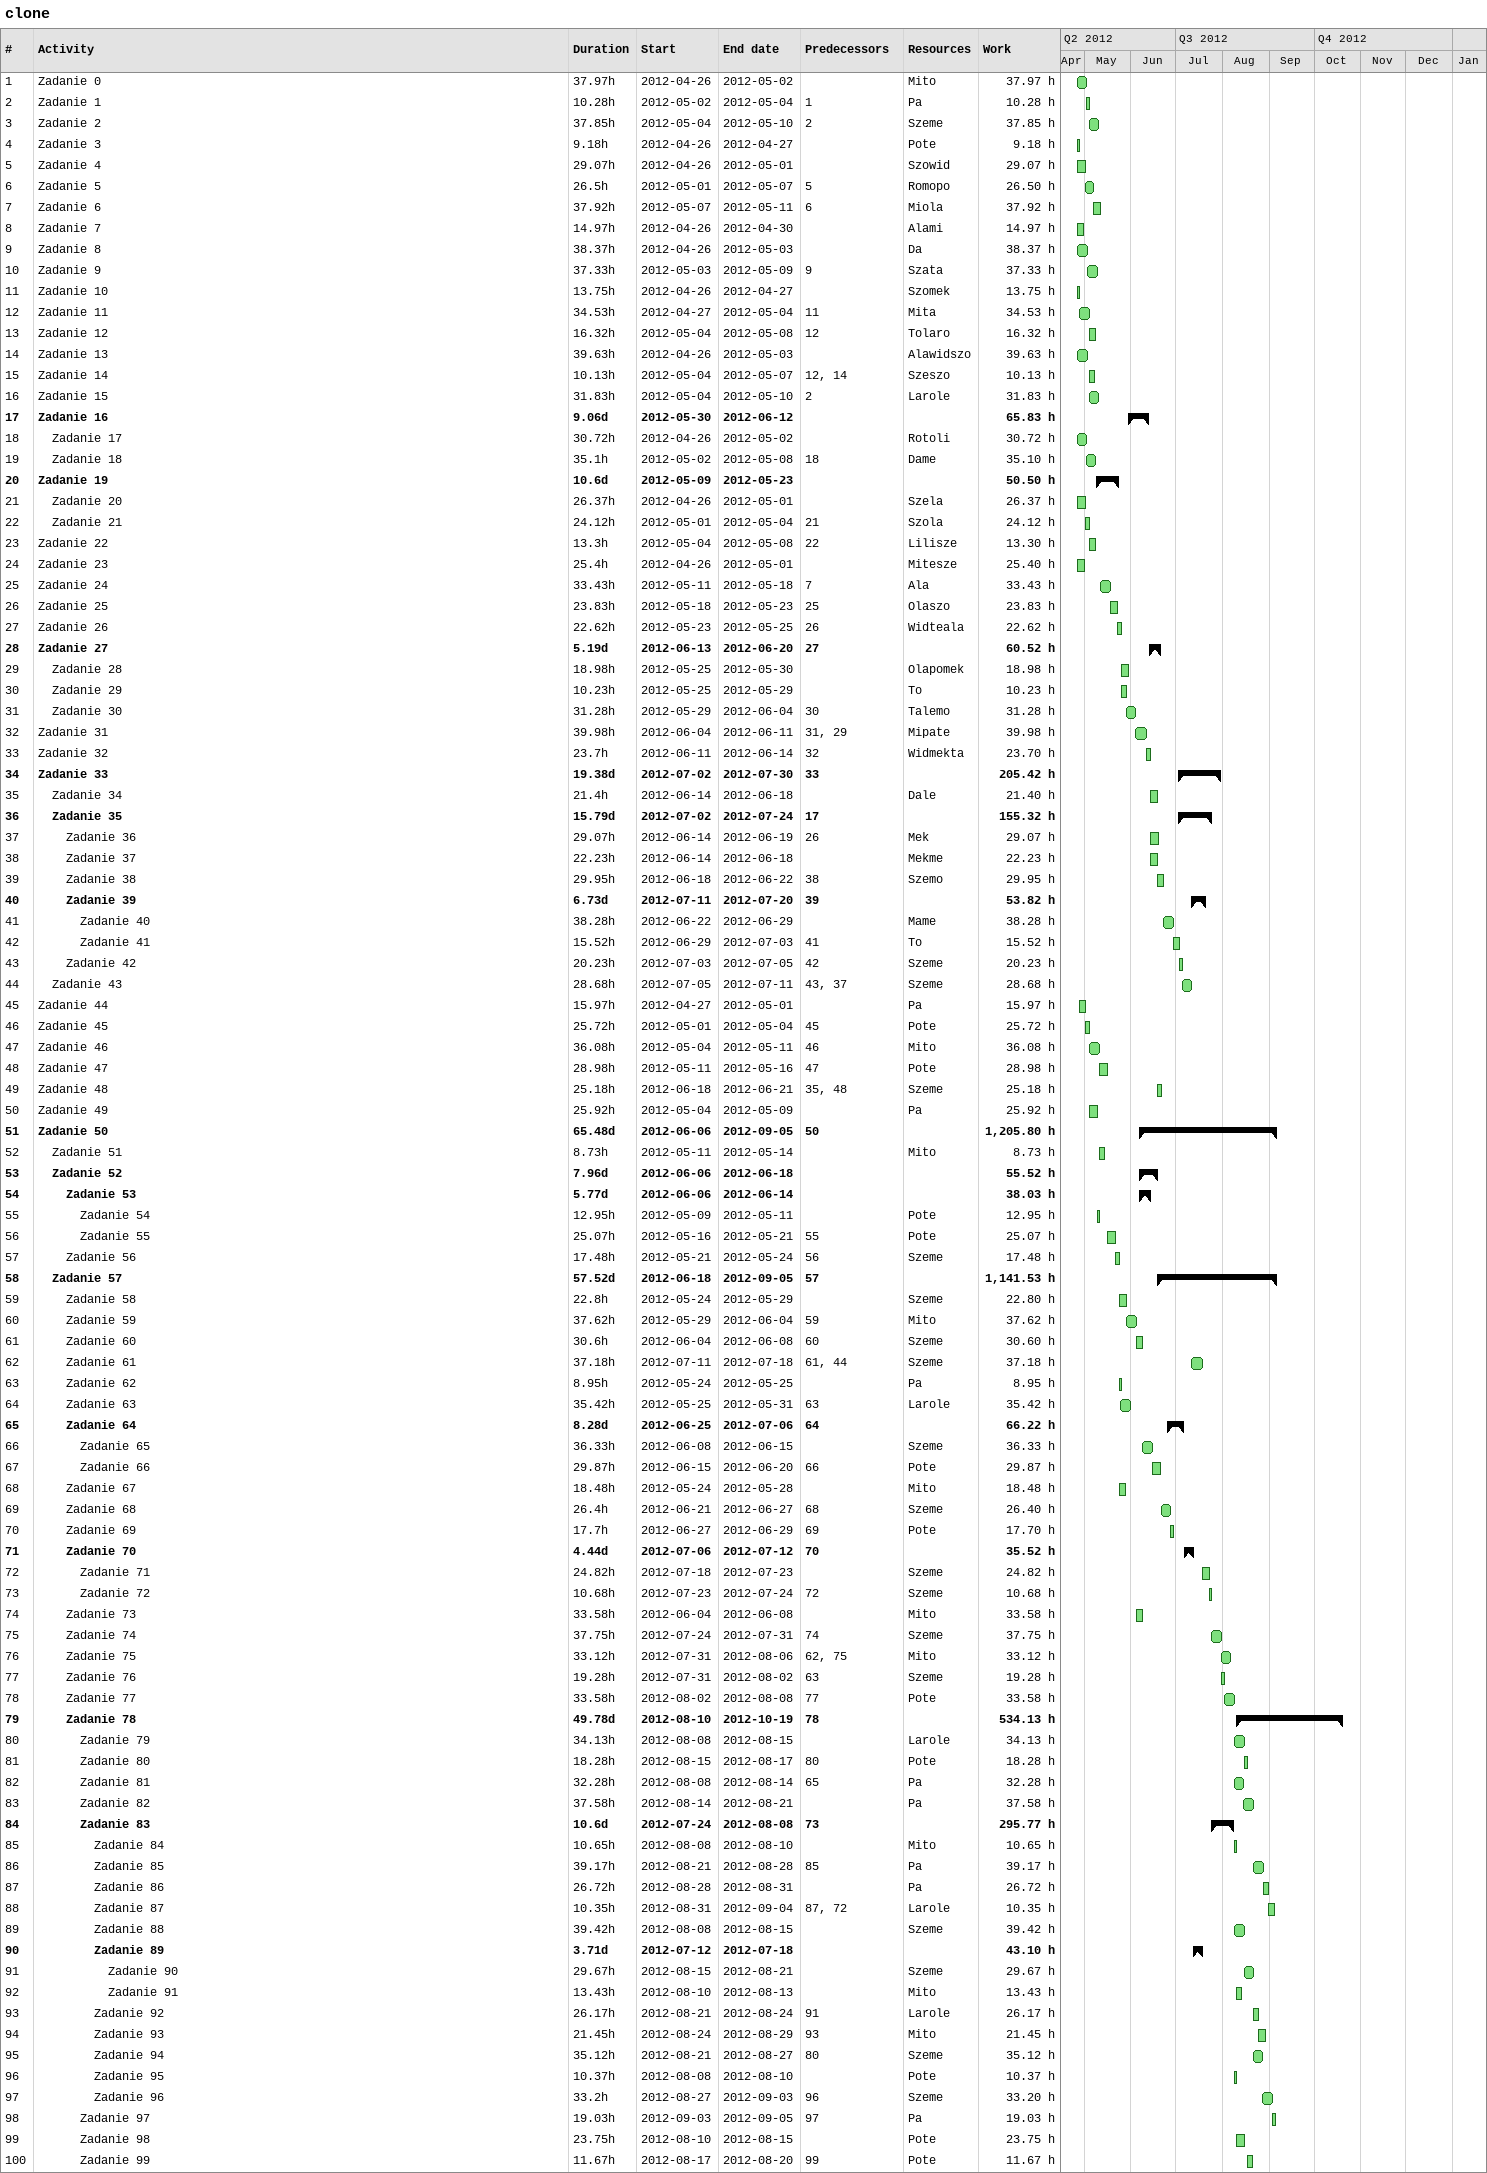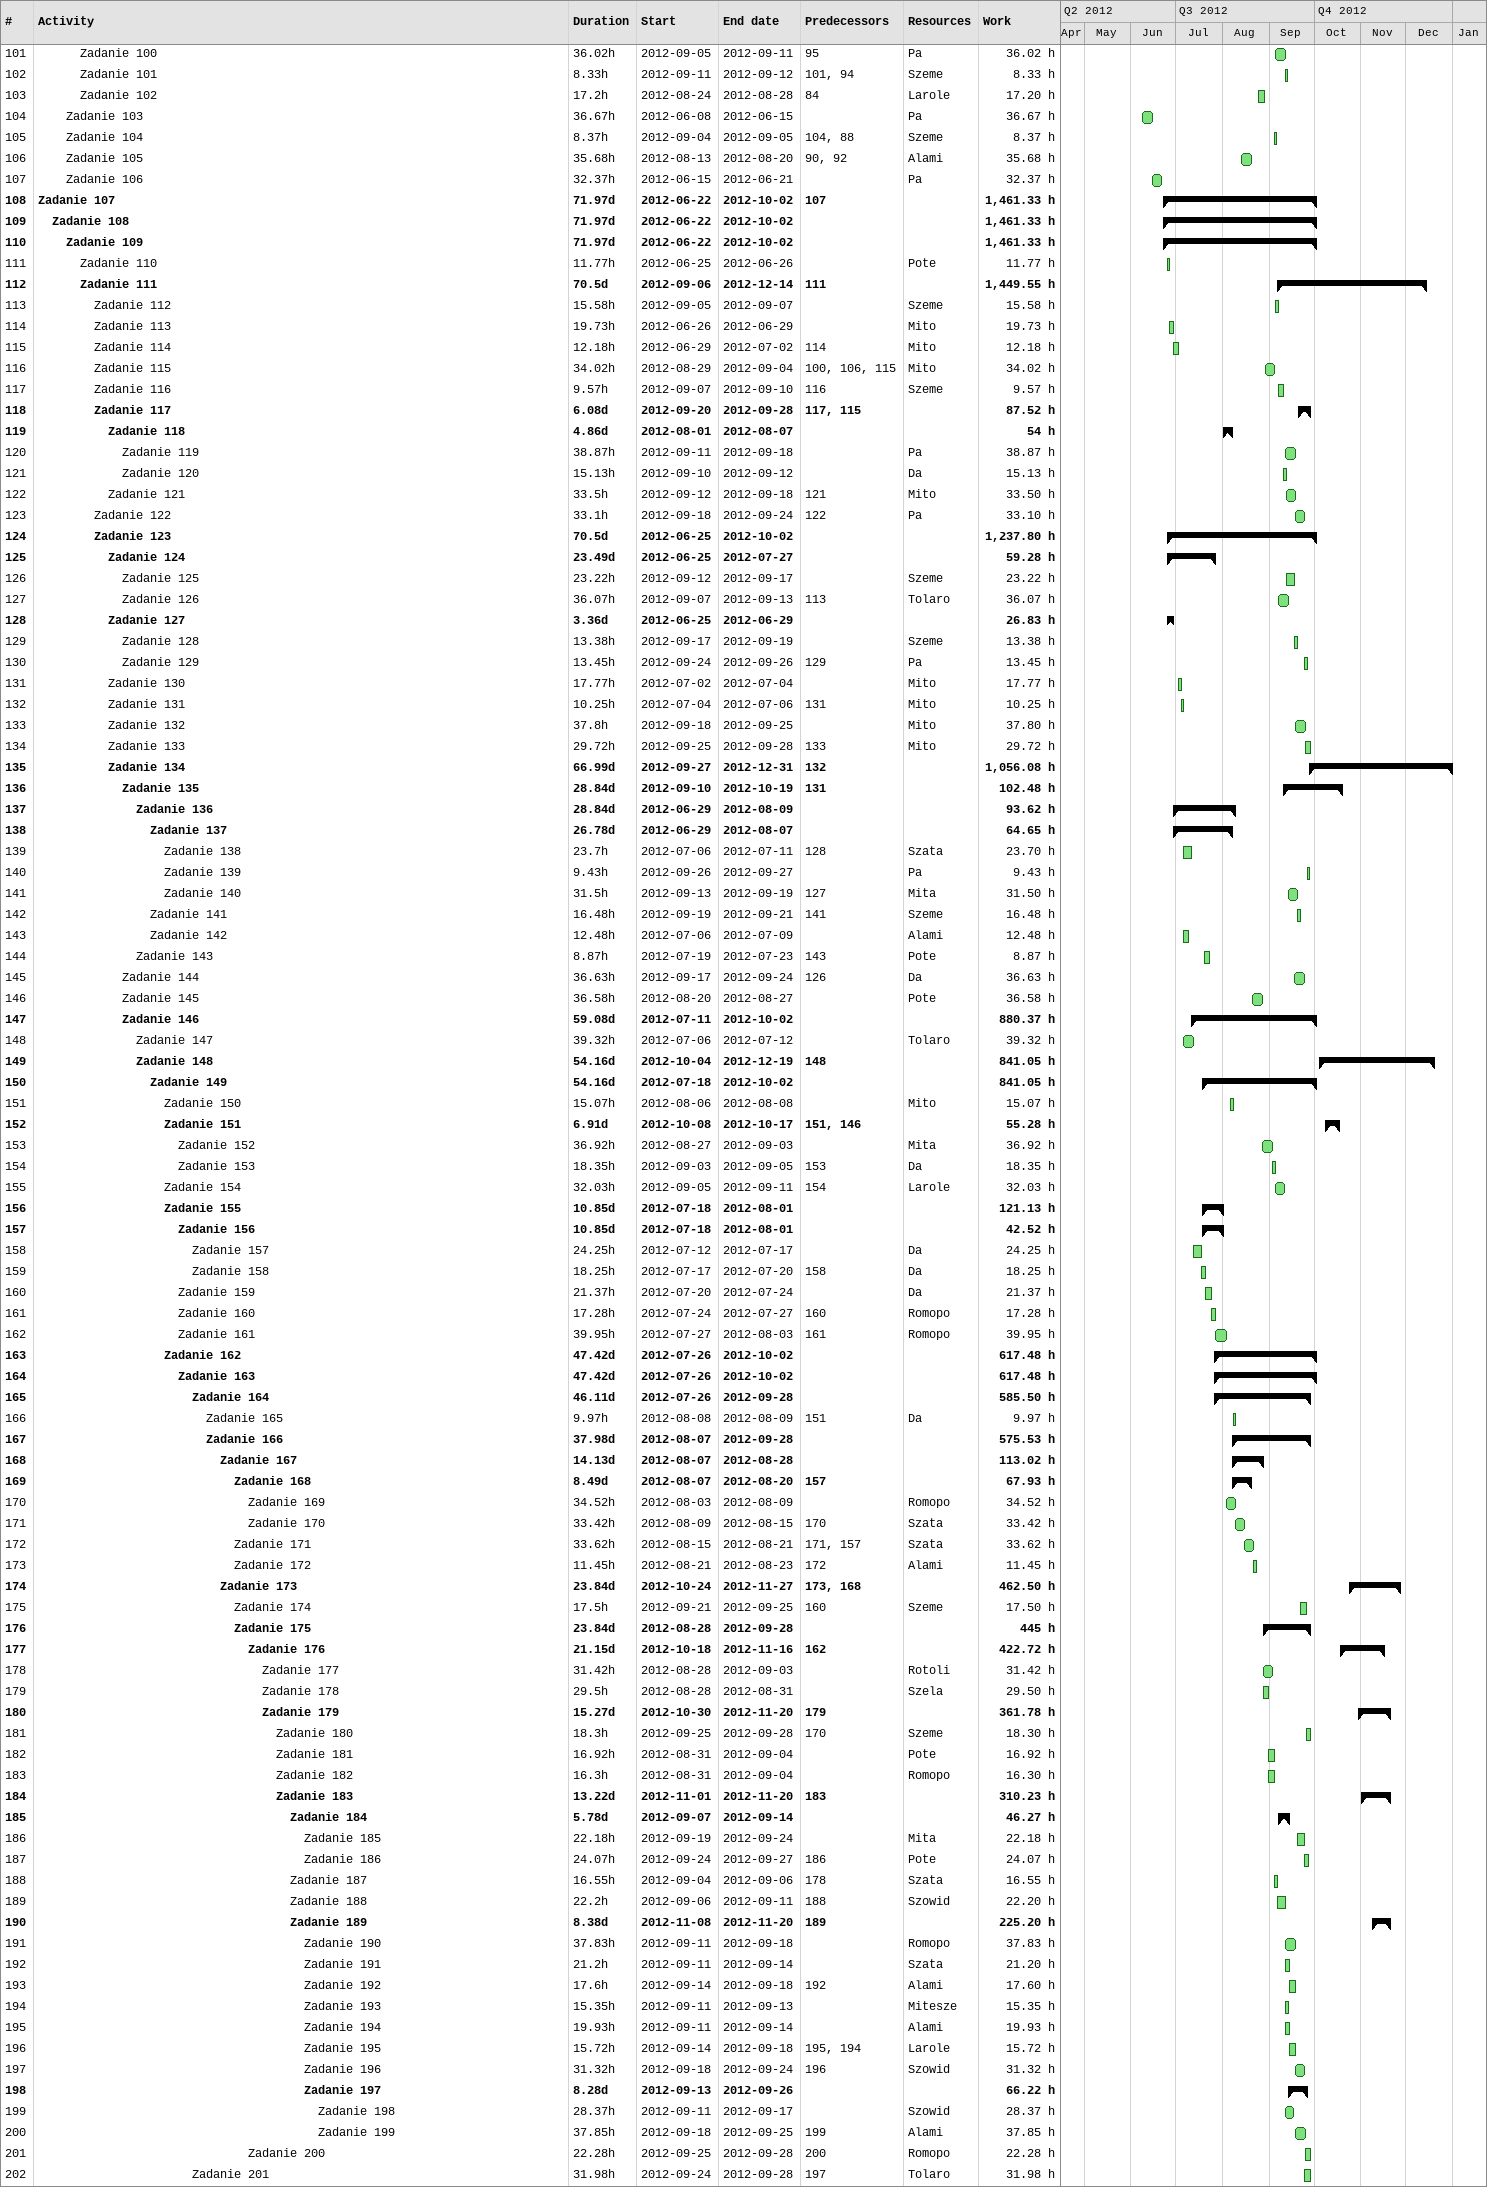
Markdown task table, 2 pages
clone

| ID | Level | Task | Duration | Start | Finish | Predecessors | Resources | Work (h) |
|---|---|---|---|---|---|---|---|---|
| 1 | 1 | Zadanie 0 | 37.97h | 2012-04-26 | 2012-05-02 |  | Mito | 37.97 |
| 2 | 1 | Zadanie 1 | 10.28h | 2012-05-02 | 2012-05-04 | 1 | Pa | 10.28 |
| 3 | 1 | Zadanie 2 | 37.85h | 2012-05-04 | 2012-05-10 | 2 | Szeme | 37.85 |
| 4 | 1 | Zadanie 3 | 9.18h | 2012-04-26 | 2012-04-27 |  | Pote | 9.18 |
| 5 | 1 | Zadanie 4 | 29.07h | 2012-04-26 | 2012-05-01 |  | Szowid | 29.07 |
| 6 | 1 | Zadanie 5 | 26.5h | 2012-05-01 | 2012-05-07 | 5 | Romopo | 26.50 |
| 7 | 1 | Zadanie 6 | 37.92h | 2012-05-07 | 2012-05-11 | 6 | Miola | 37.92 |
| 8 | 1 | Zadanie 7 | 14.97h | 2012-04-26 | 2012-04-30 |  | Alami | 14.97 |
| 9 | 1 | Zadanie 8 | 38.37h | 2012-04-26 | 2012-05-03 |  | Da | 38.37 |
| 10 | 1 | Zadanie 9 | 37.33h | 2012-05-03 | 2012-05-09 | 9 | Szata | 37.33 |
| 11 | 1 | Zadanie 10 | 13.75h | 2012-04-26 | 2012-04-27 |  | Szomek | 13.75 |
| 12 | 1 | Zadanie 11 | 34.53h | 2012-04-27 | 2012-05-04 | 11 | Mita | 34.53 |
| 13 | 1 | Zadanie 12 | 16.32h | 2012-05-04 | 2012-05-08 | 12 | Tolaro | 16.32 |
| 14 | 1 | Zadanie 13 | 39.63h | 2012-04-26 | 2012-05-03 |  | Alawidszo | 39.63 |
| 15 | 1 | Zadanie 14 | 10.13h | 2012-05-04 | 2012-05-07 | 12, 14 | Szeszo | 10.13 |
| 16 | 1 | Zadanie 15 | 31.83h | 2012-05-04 | 2012-05-10 | 2 | Larole | 31.83 |
| 17 | 1 | **Zadanie 16** | 9.06d | 2012-05-30 | 2012-06-12 |  |  | 65.83 |
| 18 | 2 | Zadanie 17 | 30.72h | 2012-04-26 | 2012-05-02 |  | Rotoli | 30.72 |
| 19 | 2 | Zadanie 18 | 35.1h | 2012-05-02 | 2012-05-08 | 18 | Dame | 35.10 |
| 20 | 1 | **Zadanie 19** | 10.6d | 2012-05-09 | 2012-05-23 |  |  | 50.50 |
| 21 | 2 | Zadanie 20 | 26.37h | 2012-04-26 | 2012-05-01 |  | Szela | 26.37 |
| 22 | 2 | Zadanie 21 | 24.12h | 2012-05-01 | 2012-05-04 | 21 | Szola | 24.12 |
| 23 | 1 | Zadanie 22 | 13.3h | 2012-05-04 | 2012-05-08 | 22 | Lilisze | 13.30 |
| 24 | 1 | Zadanie 23 | 25.4h | 2012-04-26 | 2012-05-01 |  | Mitesze | 25.40 |
| 25 | 1 | Zadanie 24 | 33.43h | 2012-05-11 | 2012-05-18 | 7 | Ala | 33.43 |
| 26 | 1 | Zadanie 25 | 23.83h | 2012-05-18 | 2012-05-23 | 25 | Olaszo | 23.83 |
| 27 | 1 | Zadanie 26 | 22.62h | 2012-05-23 | 2012-05-25 | 26 | Widteala | 22.62 |
| 28 | 1 | **Zadanie 27** | 5.19d | 2012-06-13 | 2012-06-20 | 27 |  | 60.52 |
| 29 | 2 | Zadanie 28 | 18.98h | 2012-05-25 | 2012-05-30 |  | Olapomek | 18.98 |
| 30 | 2 | Zadanie 29 | 10.23h | 2012-05-25 | 2012-05-29 |  | To | 10.23 |
| 31 | 2 | Zadanie 30 | 31.28h | 2012-05-29 | 2012-06-04 | 30 | Talemo | 31.28 |
| 32 | 1 | Zadanie 31 | 39.98h | 2012-06-04 | 2012-06-11 | 31, 29 | Mipate | 39.98 |
| 33 | 1 | Zadanie 32 | 23.7h | 2012-06-11 | 2012-06-14 | 32 | Widmekta | 23.70 |
| 34 | 1 | **Zadanie 33** | 19.38d | 2012-07-02 | 2012-07-30 | 33 |  | 205.42 |
| 35 | 2 | Zadanie 34 | 21.4h | 2012-06-14 | 2012-06-18 |  | Dale | 21.40 |
| 36 | 2 | **Zadanie 35** | 15.79d | 2012-07-02 | 2012-07-24 | 17 |  | 155.32 |
| 37 | 3 | Zadanie 36 | 29.07h | 2012-06-14 | 2012-06-19 | 26 | Mek | 29.07 |
| 38 | 3 | Zadanie 37 | 22.23h | 2012-06-14 | 2012-06-18 |  | Mekme | 22.23 |
| 39 | 3 | Zadanie 38 | 29.95h | 2012-06-18 | 2012-06-22 | 38 | Szemo | 29.95 |
| 40 | 3 | **Zadanie 39** | 6.73d | 2012-07-11 | 2012-07-20 | 39 |  | 53.82 |
| 41 | 4 | Zadanie 40 | 38.28h | 2012-06-22 | 2012-06-29 |  | Mame | 38.28 |
| 42 | 4 | Zadanie 41 | 15.52h | 2012-06-29 | 2012-07-03 | 41 | To | 15.52 |
| 43 | 3 | Zadanie 42 | 20.23h | 2012-07-03 | 2012-07-05 | 42 | Szeme | 20.23 |
| 44 | 2 | Zadanie 43 | 28.68h | 2012-07-05 | 2012-07-11 | 43, 37 | Szeme | 28.68 |
| 45 | 1 | Zadanie 44 | 15.97h | 2012-04-27 | 2012-05-01 |  | Pa | 15.97 |
| 46 | 1 | Zadanie 45 | 25.72h | 2012-05-01 | 2012-05-04 | 45 | Pote | 25.72 |
| 47 | 1 | Zadanie 46 | 36.08h | 2012-05-04 | 2012-05-11 | 46 | Mito | 36.08 |
| 48 | 1 | Zadanie 47 | 28.98h | 2012-05-11 | 2012-05-16 | 47 | Pote | 28.98 |
| 49 | 1 | Zadanie 48 | 25.18h | 2012-06-18 | 2012-06-21 | 35, 48 | Szeme | 25.18 |
| 50 | 1 | Zadanie 49 | 25.92h | 2012-05-04 | 2012-05-09 |  | Pa | 25.92 |
| 51 | 1 | **Zadanie 50** | 65.48d | 2012-06-06 | 2012-09-05 | 50 |  | 1205.80 |
| 52 | 2 | Zadanie 51 | 8.73h | 2012-05-11 | 2012-05-14 |  | Mito | 8.73 |
| 53 | 2 | **Zadanie 52** | 7.96d | 2012-06-06 | 2012-06-18 |  |  | 55.52 |
| 54 | 3 | **Zadanie 53** | 5.77d | 2012-06-06 | 2012-06-14 |  |  | 38.03 |
| 55 | 4 | Zadanie 54 | 12.95h | 2012-05-09 | 2012-05-11 |  | Pote | 12.95 |
| 56 | 4 | Zadanie 55 | 25.07h | 2012-05-16 | 2012-05-21 | 55 | Pote | 25.07 |
| 57 | 3 | Zadanie 56 | 17.48h | 2012-05-21 | 2012-05-24 | 56 | Szeme | 17.48 |
| 58 | 2 | **Zadanie 57** | 57.52d | 2012-06-18 | 2012-09-05 | 57 |  | 1141.53 |
| 59 | 3 | Zadanie 58 | 22.8h | 2012-05-24 | 2012-05-29 |  | Szeme | 22.80 |
| 60 | 3 | Zadanie 59 | 37.62h | 2012-05-29 | 2012-06-04 | 59 | Mito | 37.62 |
| 61 | 3 | Zadanie 60 | 30.6h | 2012-06-04 | 2012-06-08 | 60 | Szeme | 30.60 |
| 62 | 3 | Zadanie 61 | 37.18h | 2012-07-11 | 2012-07-18 | 61, 44 | Szeme | 37.18 |
| 63 | 3 | Zadanie 62 | 8.95h | 2012-05-24 | 2012-05-25 |  | Pa | 8.95 |
| 64 | 3 | Zadanie 63 | 35.42h | 2012-05-25 | 2012-05-31 | 63 | Larole | 35.42 |
| 65 | 3 | **Zadanie 64** | 8.28d | 2012-06-25 | 2012-07-06 | 64 |  | 66.22 |
| 66 | 4 | Zadanie 65 | 36.33h | 2012-06-08 | 2012-06-15 |  | Szeme | 36.33 |
| 67 | 4 | Zadanie 66 | 29.87h | 2012-06-15 | 2012-06-20 | 66 | Pote | 29.87 |
| 68 | 3 | Zadanie 67 | 18.48h | 2012-05-24 | 2012-05-28 |  | Mito | 18.48 |
| 69 | 3 | Zadanie 68 | 26.4h | 2012-06-21 | 2012-06-27 | 68 | Szeme | 26.40 |
| 70 | 3 | Zadanie 69 | 17.7h | 2012-06-27 | 2012-06-29 | 69 | Pote | 17.70 |
| 71 | 3 | **Zadanie 70** | 4.44d | 2012-07-06 | 2012-07-12 | 70 |  | 35.52 |
| 72 | 4 | Zadanie 71 | 24.82h | 2012-07-18 | 2012-07-23 |  | Szeme | 24.82 |
| 73 | 4 | Zadanie 72 | 10.68h | 2012-07-23 | 2012-07-24 | 72 | Szeme | 10.68 |
| 74 | 3 | Zadanie 73 | 33.58h | 2012-06-04 | 2012-06-08 |  | Mito | 33.58 |
| 75 | 3 | Zadanie 74 | 37.75h | 2012-07-24 | 2012-07-31 | 74 | Szeme | 37.75 |
| 76 | 3 | Zadanie 75 | 33.12h | 2012-07-31 | 2012-08-06 | 62, 75 | Mito | 33.12 |
| 77 | 3 | Zadanie 76 | 19.28h | 2012-07-31 | 2012-08-02 | 63 | Szeme | 19.28 |
| 78 | 3 | Zadanie 77 | 33.58h | 2012-08-02 | 2012-08-08 | 77 | Pote | 33.58 |
| 79 | 3 | **Zadanie 78** | 49.78d | 2012-08-10 | 2012-10-19 | 78 |  | 534.13 |
| 80 | 4 | Zadanie 79 | 34.13h | 2012-08-08 | 2012-08-15 |  | Larole | 34.13 |
| 81 | 4 | Zadanie 80 | 18.28h | 2012-08-15 | 2012-08-17 | 80 | Pote | 18.28 |
| 82 | 4 | Zadanie 81 | 32.28h | 2012-08-08 | 2012-08-14 | 65 | Pa | 32.28 |
| 83 | 4 | Zadanie 82 | 37.58h | 2012-08-14 | 2012-08-21 |  | Pa | 37.58 |
| 84 | 4 | **Zadanie 83** | 10.6d | 2012-07-24 | 2012-08-08 | 73 |  | 295.77 |
| 85 | 5 | Zadanie 84 | 10.65h | 2012-08-08 | 2012-08-10 |  | Mito | 10.65 |
| 86 | 5 | Zadanie 85 | 39.17h | 2012-08-21 | 2012-08-28 | 85 | Pa | 39.17 |
| 87 | 5 | Zadanie 86 | 26.72h | 2012-08-28 | 2012-08-31 |  | Pa | 26.72 |
| 88 | 5 | Zadanie 87 | 10.35h | 2012-08-31 | 2012-09-04 | 87, 72 | Larole | 10.35 |
| 89 | 5 | Zadanie 88 | 39.42h | 2012-08-08 | 2012-08-15 |  | Szeme | 39.42 |
| 90 | 5 | **Zadanie 89** | 3.71d | 2012-07-12 | 2012-07-18 |  |  | 43.10 |
| 91 | 6 | Zadanie 90 | 29.67h | 2012-08-15 | 2012-08-21 |  | Szeme | 29.67 |
| 92 | 6 | Zadanie 91 | 13.43h | 2012-08-10 | 2012-08-13 |  | Mito | 13.43 |
| 93 | 5 | Zadanie 92 | 26.17h | 2012-08-21 | 2012-08-24 | 91 | Larole | 26.17 |
| 94 | 5 | Zadanie 93 | 21.45h | 2012-08-24 | 2012-08-29 | 93 | Mito | 21.45 |
| 95 | 5 | Zadanie 94 | 35.12h | 2012-08-21 | 2012-08-27 | 80 | Szeme | 35.12 |
| 96 | 5 | Zadanie 95 | 10.37h | 2012-08-08 | 2012-08-10 |  | Pote | 10.37 |
| 97 | 5 | Zadanie 96 | 33.2h | 2012-08-27 | 2012-09-03 | 96 | Szeme | 33.20 |
| 98 | 4 | Zadanie 97 | 19.03h | 2012-09-03 | 2012-09-05 | 97 | Pa | 19.03 |
| 99 | 4 | Zadanie 98 | 23.75h | 2012-08-10 | 2012-08-15 |  | Pote | 23.75 |
| 100 | 4 | Zadanie 99 | 11.67h | 2012-08-17 | 2012-08-20 | 99 | Pote | 11.67 |
| 101 | 4 | Zadanie 100 | 36.02h | 2012-09-05 | 2012-09-11 | 95 | Pa | 36.02 |
| 102 | 4 | Zadanie 101 | 8.33h | 2012-09-11 | 2012-09-12 | 101, 94 | Szeme | 8.33 |
| 103 | 4 | Zadanie 102 | 17.2h | 2012-08-24 | 2012-08-28 | 84 | Larole | 17.20 |
| 104 | 3 | Zadanie 103 | 36.67h | 2012-06-08 | 2012-06-15 |  | Pa | 36.67 |
| 105 | 3 | Zadanie 104 | 8.37h | 2012-09-04 | 2012-09-05 | 104, 88 | Szeme | 8.37 |
| 106 | 3 | Zadanie 105 | 35.68h | 2012-08-13 | 2012-08-20 | 90, 92 | Alami | 35.68 |
| 107 | 3 | Zadanie 106 | 32.37h | 2012-06-15 | 2012-06-21 |  | Pa | 32.37 |
| 108 | 1 | **Zadanie 107** | 71.97d | 2012-06-22 | 2012-10-02 | 107 |  | 1461.33 |
| 109 | 2 | **Zadanie 108** | 71.97d | 2012-06-22 | 2012-10-02 |  |  | 1461.33 |
| 110 | 3 | **Zadanie 109** | 71.97d | 2012-06-22 | 2012-10-02 |  |  | 1461.33 |
| 111 | 4 | Zadanie 110 | 11.77h | 2012-06-25 | 2012-06-26 |  | Pote | 11.77 |
| 112 | 4 | **Zadanie 111** | 70.5d | 2012-09-06 | 2012-12-14 | 111 |  | 1449.55 |
| 113 | 5 | Zadanie 112 | 15.58h | 2012-09-05 | 2012-09-07 |  | Szeme | 15.58 |
| 114 | 5 | Zadanie 113 | 19.73h | 2012-06-26 | 2012-06-29 |  | Mito | 19.73 |
| 115 | 5 | Zadanie 114 | 12.18h | 2012-06-29 | 2012-07-02 | 114 | Mito | 12.18 |
| 116 | 5 | Zadanie 115 | 34.02h | 2012-08-29 | 2012-09-04 | 100, 106, 115 | Mito | 34.02 |
| 117 | 5 | Zadanie 116 | 9.57h | 2012-09-07 | 2012-09-10 | 116 | Szeme | 9.57 |
| 118 | 5 | **Zadanie 117** | 6.08d | 2012-09-20 | 2012-09-28 | 117, 115 |  | 87.52 |
| 119 | 6 | **Zadanie 118** | 4.86d | 2012-08-01 | 2012-08-07 |  |  | 54 |
| 120 | 7 | Zadanie 119 | 38.87h | 2012-09-11 | 2012-09-18 |  | Pa | 38.87 |
| 121 | 7 | Zadanie 120 | 15.13h | 2012-09-10 | 2012-09-12 |  | Da | 15.13 |
| 122 | 6 | Zadanie 121 | 33.5h | 2012-09-12 | 2012-09-18 | 121 | Mito | 33.50 |
| 123 | 5 | Zadanie 122 | 33.1h | 2012-09-18 | 2012-09-24 | 122 | Pa | 33.10 |
| 124 | 5 | **Zadanie 123** | 70.5d | 2012-06-25 | 2012-10-02 |  |  | 1237.80 |
| 125 | 6 | **Zadanie 124** | 23.49d | 2012-06-25 | 2012-07-27 |  |  | 59.28 |
| 126 | 7 | Zadanie 125 | 23.22h | 2012-09-12 | 2012-09-17 |  | Szeme | 23.22 |
| 127 | 7 | Zadanie 126 | 36.07h | 2012-09-07 | 2012-09-13 | 113 | Tolaro | 36.07 |
| 128 | 6 | **Zadanie 127** | 3.36d | 2012-06-25 | 2012-06-29 |  |  | 26.83 |
| 129 | 7 | Zadanie 128 | 13.38h | 2012-09-17 | 2012-09-19 |  | Szeme | 13.38 |
| 130 | 7 | Zadanie 129 | 13.45h | 2012-09-24 | 2012-09-26 | 129 | Pa | 13.45 |
| 131 | 6 | Zadanie 130 | 17.77h | 2012-07-02 | 2012-07-04 |  | Mito | 17.77 |
| 132 | 6 | Zadanie 131 | 10.25h | 2012-07-04 | 2012-07-06 | 131 | Mito | 10.25 |
| 133 | 6 | Zadanie 132 | 37.8h | 2012-09-18 | 2012-09-25 |  | Mito | 37.80 |
| 134 | 6 | Zadanie 133 | 29.72h | 2012-09-25 | 2012-09-28 | 133 | Mito | 29.72 |
| 135 | 6 | **Zadanie 134** | 66.99d | 2012-09-27 | 2012-12-31 | 132 |  | 1056.08 |
| 136 | 7 | **Zadanie 135** | 28.84d | 2012-09-10 | 2012-10-19 | 131 |  | 102.48 |
| 137 | 8 | **Zadanie 136** | 28.84d | 2012-06-29 | 2012-08-09 |  |  | 93.62 |
| 138 | 9 | **Zadanie 137** | 26.78d | 2012-06-29 | 2012-08-07 |  |  | 64.65 |
| 139 | 10 | Zadanie 138 | 23.7h | 2012-07-06 | 2012-07-11 | 128 | Szata | 23.70 |
| 140 | 10 | Zadanie 139 | 9.43h | 2012-09-26 | 2012-09-27 |  | Pa | 9.43 |
| 141 | 10 | Zadanie 140 | 31.5h | 2012-09-13 | 2012-09-19 | 127 | Mita | 31.50 |
| 142 | 9 | Zadanie 141 | 16.48h | 2012-09-19 | 2012-09-21 | 141 | Szeme | 16.48 |
| 143 | 9 | Zadanie 142 | 12.48h | 2012-07-06 | 2012-07-09 |  | Alami | 12.48 |
| 144 | 8 | Zadanie 143 | 8.87h | 2012-07-19 | 2012-07-23 | 143 | Pote | 8.87 |
| 145 | 7 | Zadanie 144 | 36.63h | 2012-09-17 | 2012-09-24 | 126 | Da | 36.63 |
| 146 | 7 | Zadanie 145 | 36.58h | 2012-08-20 | 2012-08-27 |  | Pote | 36.58 |
| 147 | 7 | **Zadanie 146** | 59.08d | 2012-07-11 | 2012-10-02 |  |  | 880.37 |
| 148 | 8 | Zadanie 147 | 39.32h | 2012-07-06 | 2012-07-12 |  | Tolaro | 39.32 |
| 149 | 8 | **Zadanie 148** | 54.16d | 2012-10-04 | 2012-12-19 | 148 |  | 841.05 |
| 150 | 9 | **Zadanie 149** | 54.16d | 2012-07-18 | 2012-10-02 |  |  | 841.05 |
| 151 | 10 | Zadanie 150 | 15.07h | 2012-08-06 | 2012-08-08 |  | Mito | 15.07 |
| 152 | 10 | **Zadanie 151** | 6.91d | 2012-10-08 | 2012-10-17 | 151, 146 |  | 55.28 |
| 153 | 11 | Zadanie 152 | 36.92h | 2012-08-27 | 2012-09-03 |  | Mita | 36.92 |
| 154 | 11 | Zadanie 153 | 18.35h | 2012-09-03 | 2012-09-05 | 153 | Da | 18.35 |
| 155 | 10 | Zadanie 154 | 32.03h | 2012-09-05 | 2012-09-11 | 154 | Larole | 32.03 |
| 156 | 10 | **Zadanie 155** | 10.85d | 2012-07-18 | 2012-08-01 |  |  | 121.13 |
| 157 | 11 | **Zadanie 156** | 10.85d | 2012-07-18 | 2012-08-01 |  |  | 42.52 |
| 158 | 12 | Zadanie 157 | 24.25h | 2012-07-12 | 2012-07-17 |  | Da | 24.25 |
| 159 | 12 | Zadanie 158 | 18.25h | 2012-07-17 | 2012-07-20 | 158 | Da | 18.25 |
| 160 | 11 | Zadanie 159 | 21.37h | 2012-07-20 | 2012-07-24 |  | Da | 21.37 |
| 161 | 11 | Zadanie 160 | 17.28h | 2012-07-24 | 2012-07-27 | 160 | Romopo | 17.28 |
| 162 | 11 | Zadanie 161 | 39.95h | 2012-07-27 | 2012-08-03 | 161 | Romopo | 39.95 |
| 163 | 10 | **Zadanie 162** | 47.42d | 2012-07-26 | 2012-10-02 |  |  | 617.48 |
| 164 | 11 | **Zadanie 163** | 47.42d | 2012-07-26 | 2012-10-02 |  |  | 617.48 |
| 165 | 12 | **Zadanie 164** | 46.11d | 2012-07-26 | 2012-09-28 |  |  | 585.50 |
| 166 | 13 | Zadanie 165 | 9.97h | 2012-08-08 | 2012-08-09 | 151 | Da | 9.97 |
| 167 | 13 | **Zadanie 166** | 37.98d | 2012-08-07 | 2012-09-28 |  |  | 575.53 |
| 168 | 14 | **Zadanie 167** | 14.13d | 2012-08-07 | 2012-08-28 |  |  | 113.02 |
| 169 | 15 | **Zadanie 168** | 8.49d | 2012-08-07 | 2012-08-20 | 157 |  | 67.93 |
| 170 | 16 | Zadanie 169 | 34.52h | 2012-08-03 | 2012-08-09 |  | Romopo | 34.52 |
| 171 | 16 | Zadanie 170 | 33.42h | 2012-08-09 | 2012-08-15 | 170 | Szata | 33.42 |
| 172 | 15 | Zadanie 171 | 33.62h | 2012-08-15 | 2012-08-21 | 171, 157 | Szata | 33.62 |
| 173 | 15 | Zadanie 172 | 11.45h | 2012-08-21 | 2012-08-23 | 172 | Alami | 11.45 |
| 174 | 14 | **Zadanie 173** | 23.84d | 2012-10-24 | 2012-11-27 | 173, 168 |  | 462.50 |
| 175 | 15 | Zadanie 174 | 17.5h | 2012-09-21 | 2012-09-25 | 160 | Szeme | 17.50 |
| 176 | 15 | **Zadanie 175** | 23.84d | 2012-08-28 | 2012-09-28 |  |  | 445 |
| 177 | 16 | **Zadanie 176** | 21.15d | 2012-10-18 | 2012-11-16 | 162 |  | 422.72 |
| 178 | 17 | Zadanie 177 | 31.42h | 2012-08-28 | 2012-09-03 |  | Rotoli | 31.42 |
| 179 | 17 | Zadanie 178 | 29.5h | 2012-08-28 | 2012-08-31 |  | Szela | 29.50 |
| 180 | 17 | **Zadanie 179** | 15.27d | 2012-10-30 | 2012-11-20 | 179 |  | 361.78 |
| 181 | 18 | Zadanie 180 | 18.3h | 2012-09-25 | 2012-09-28 | 170 | Szeme | 18.30 |
| 182 | 18 | Zadanie 181 | 16.92h | 2012-08-31 | 2012-09-04 |  | Pote | 16.92 |
| 183 | 18 | Zadanie 182 | 16.3h | 2012-08-31 | 2012-09-04 |  | Romopo | 16.30 |
| 184 | 18 | **Zadanie 183** | 13.22d | 2012-11-01 | 2012-11-20 | 183 |  | 310.23 |
| 185 | 19 | **Zadanie 184** | 5.78d | 2012-09-07 | 2012-09-14 |  |  | 46.27 |
| 186 | 20 | Zadanie 185 | 22.18h | 2012-09-19 | 2012-09-24 |  | Mita | 22.18 |
| 187 | 20 | Zadanie 186 | 24.07h | 2012-09-24 | 2012-09-27 | 186 | Pote | 24.07 |
| 188 | 19 | Zadanie 187 | 16.55h | 2012-09-04 | 2012-09-06 | 178 | Szata | 16.55 |
| 189 | 19 | Zadanie 188 | 22.2h | 2012-09-06 | 2012-09-11 | 188 | Szowid | 22.20 |
| 190 | 19 | **Zadanie 189** | 8.38d | 2012-11-08 | 2012-11-20 | 189 |  | 225.20 |
| 191 | 20 | Zadanie 190 | 37.83h | 2012-09-11 | 2012-09-18 |  | Romopo | 37.83 |
| 192 | 20 | Zadanie 191 | 21.2h | 2012-09-11 | 2012-09-14 |  | Szata | 21.20 |
| 193 | 20 | Zadanie 192 | 17.6h | 2012-09-14 | 2012-09-18 | 192 | Alami | 17.60 |
| 194 | 20 | Zadanie 193 | 15.35h | 2012-09-11 | 2012-09-13 |  | Mitesze | 15.35 |
| 195 | 20 | Zadanie 194 | 19.93h | 2012-09-11 | 2012-09-14 |  | Alami | 19.93 |
| 196 | 20 | Zadanie 195 | 15.72h | 2012-09-14 | 2012-09-18 | 195, 194 | Larole | 15.72 |
| 197 | 20 | Zadanie 196 | 31.32h | 2012-09-18 | 2012-09-24 | 196 | Szowid | 31.32 |
| 198 | 20 | **Zadanie 197** | 8.28d | 2012-09-13 | 2012-09-26 |  |  | 66.22 |
| 199 | 21 | Zadanie 198 | 28.37h | 2012-09-11 | 2012-09-17 |  | Szowid | 28.37 |
| 200 | 21 | Zadanie 199 | 37.85h | 2012-09-18 | 2012-09-25 | 199 | Alami | 37.85 |
| 201 | 16 | Zadanie 200 | 22.28h | 2012-09-25 | 2012-09-28 | 200 | Romopo | 22.28 |
| 202 | 12 | Zadanie 201 | 31.98h | 2012-09-24 | 2012-09-28 | 197 | Tolaro | 31.98 |
